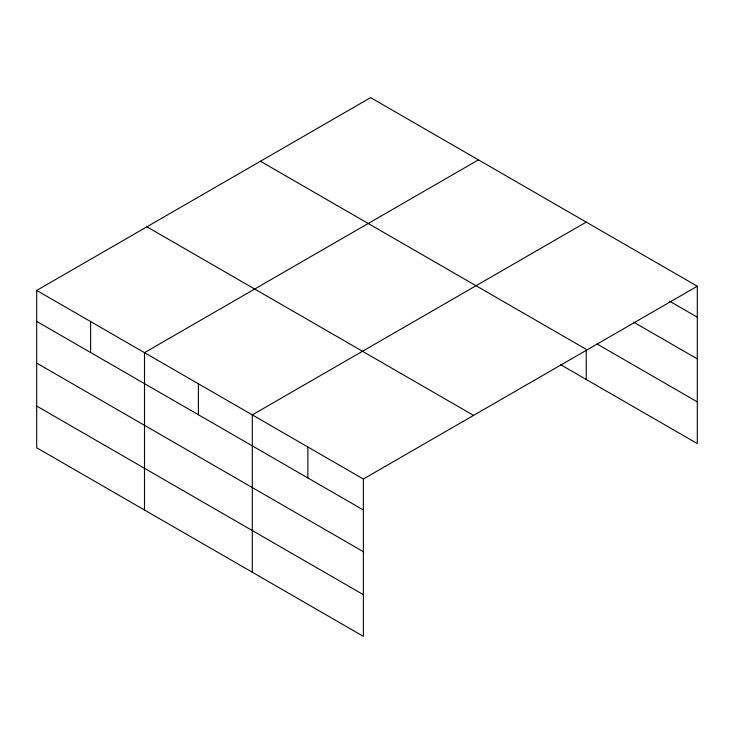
<?xml version="1.0" encoding="UTF-8"?>
<svg xmlns="http://www.w3.org/2000/svg" width="734" height="734" viewBox="0 0 734 734"><rect width="100%" height="100%" fill="white"/><g stroke="black" fill="none" stroke-linecap="round" stroke-linejoin="round"><path stroke-width="1.1" d="M697.3 286.232L370.633 97.631L36.7 290.425L36.7 447.768L363.367 636.369L363.367 479.027L697.3 286.232L697.3 443.575L560.748 364.743M478.43 159.865L144.497 352.659L144.497 510.011M586.227 222.108L252.303 414.903L252.303 572.245M669.536 301.169L697.3 317.198M633.837 322.263L697.3 358.898M597.137 344.044L697.3 401.874M260.432 161.251L587.099 349.852M146.901 226.797L473.568 415.398M36.7 290.425L363.367 479.027M36.7 321.391L363.367 509.992M36.7 363.091L363.367 551.693M36.7 406.067L363.367 594.668M586.227 350.146L586.227 379.45M307.84 446.96L307.84 477.926M198.4 383.781L198.4 414.747M90.603 321.538L90.603 352.503"/></g></svg>
